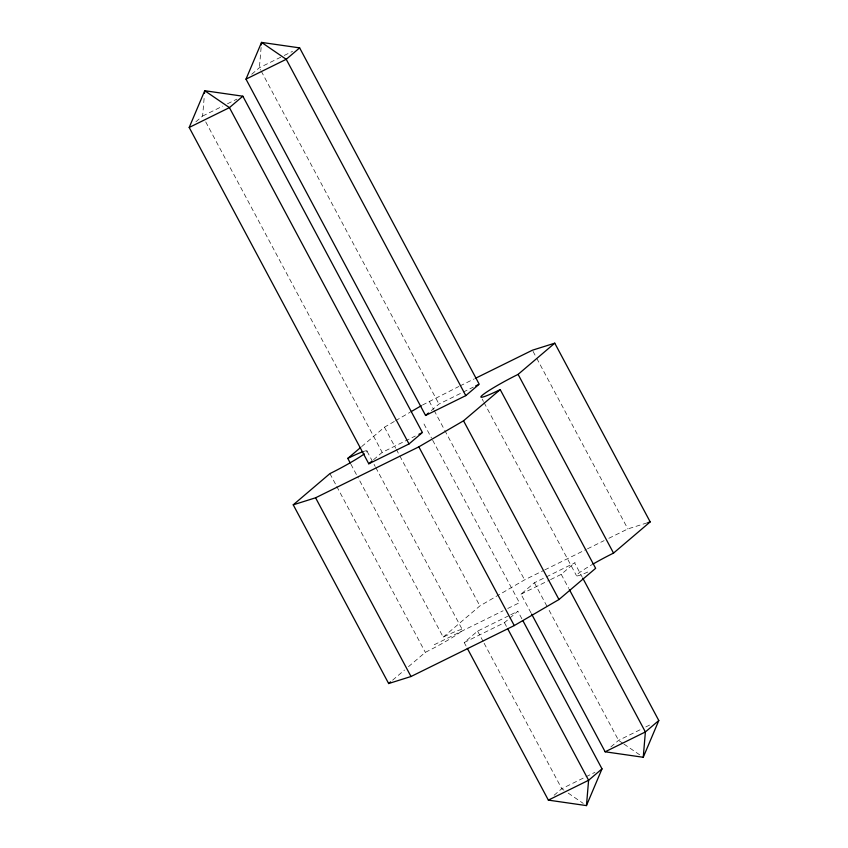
<?xml version="1.0" encoding="UTF-8"?>
<svg xmlns="http://www.w3.org/2000/svg" width="848" height="848" viewBox="0 0 848 848"><rect width="100%" height="100%" fill="white"/><g stroke="black" fill="none" stroke-linecap="round" stroke-linejoin="round"><path stroke-width="0.64" stroke-dasharray="4.24 3.18" d="M195.909 121.762L202.619 116.049L204.22 97.064M261.12 47.467L259.403 67.723L260.654 70.055M251.739 74.253L259.403 67.723L283.073 56.053M361.661 446.599L384.462 427.201L394.521 421.339M373.576 459.722L382.194 452.376L415.329 436.031M431.325 410.58L438.988 404.051L473.301 387.123M392.624 680.17L404.517 670.047M408.482 666.676L425.325 652.345A32.023 2.682 -28.1 0 0 461.089 631.495A32.023 2.682 -28.1 0 0 443.218 637.124L357.771 477.095M443.218 637.124L479.883 605.917L524.594 579.862L543.579 570.492M466.082 646.017L464.206 642.519L477.625 631.103L509.574 615.341M530.975 612.86L521.001 594.183L534.41 582.767L574.647 562.924L582.12 576.926M464.206 642.519L504.443 622.665L517.852 611.249L522.22 619.422M550.585 579.587L561.228 574.34L575.114 562.521M554.115 795.233L561.779 788.704L594.914 772.358M610.899 746.897L618.574 740.378L641.056 729.291M395.634 420.682L410.167 412.213M422.452 405.047L458.832 386.508M284.25 55.47L292.539 51.378M202.619 116.049L222.727 106.127M227.465 103.795L236.931 99.121M460.019 385.914L474.265 378.897M544.766 569.909L586.307 549.409M587.494 548.826L604.105 540.632M608.853 538.289L627.849 528.919L647.713 522.675M521.001 594.183L549.398 580.18M434.271 644.734L503.097 610.772M507.761 608.472L519.421 602.716L432.109 439.19M510.75 614.758L517.852 611.249M645.784 726.948L650.522 724.616M622.867 743.314L618.574 740.378L548.126 608.451M623.937 744.056L642.18 756.533M563.92 790.177L561.779 788.704L483.858 642.773M568.213 793.113L583.233 803.395M533.042 351.369L536.159 357.209M536.784 358.375L627.849 528.919M482.183 399.079L483.424 401.411M484.049 402.577L576.354 575.453M561.228 574.34L568.711 588.342M261.279 71.232L438.988 404.051M534.41 582.767L547.501 607.285M429.162 401.146L433.529 409.319M434.155 410.485L444.129 429.173M444.755 430.349L524.594 579.862M424 424L431.484 438.013M504.443 622.665L506.934 627.34M384.462 427.201L395.687 448.221M396.313 449.387L479.883 605.917M205.735 121.889L382.194 452.376M477.625 631.103L483.233 641.607M367.067 451.263L375.176 466.442M375.802 467.619L462.499 629.979M350.913 464.238L357.146 475.919M329.904 473.619L336.137 485.3M336.762 486.476L425.325 652.345M587.791 572.029A32.023 2.682 -28.1 0 1 591.936 564.683M364.131 451.274A32.023 2.682 -28.1 0 1 365.668 452.779"/><path stroke-width="1.27" d="M204.538 93.259L204.75 90.725L242.846 96.206L422.431 432.533L409.012 443.949L368.785 463.792L189.199 127.465L204.75 90.725L229.426 107.622L409.012 443.949M261.332 44.933L261.544 42.4L299.641 47.88L479.215 384.208L465.806 395.624L425.569 415.467L245.994 79.14L261.544 42.4L286.221 59.296L465.806 395.624M467.322 648.349L548.359 800.12L586.456 805.6L588.597 780.277L507.56 628.506M531.601 614.037L605.154 751.794L643.25 757.275L645.381 731.951L569.337 589.519M586.456 805.6L602.006 768.86L522.845 620.588M643.25 757.275L658.801 720.535L582.746 578.103M242.846 96.206L229.426 107.622L189.199 127.465M299.641 47.88L286.221 59.296L245.994 79.14M592.89 564.132A32.023 2.682 -28.1 0 1 613.528 553.097L650.193 521.891L554.762 343.175L518.096 374.381A32.023 2.682 -28.1 0 0 482.332 395.221A32.023 2.682 -28.1 0 0 500.214 389.603L595.635 568.319L558.97 599.525L514.259 625.57L411.004 676.513L388.66 683.541L293.238 504.825L329.904 473.619A32.023 2.682 -28.1 0 0 364.269 453.881M350.288 463.072L347.786 458.397L360.676 447.437M368.785 463.792L371.657 461.354M425.569 415.467L428.452 413.018M293.238 504.825L315.583 497.797L418.838 446.854L463.538 420.799L500.214 389.603M388.66 683.541L390.642 681.856M602.006 768.86L588.597 780.277L548.359 800.12M658.801 720.535L645.381 731.951L605.154 751.794M411.28 411.566L421.339 405.704M475.452 378.303L532.417 350.203L554.762 343.175M475.664 385.957L478.039 384.791M418.88 434.282L421.244 433.116M647.713 522.675L650.193 521.891M518.096 374.381L613.528 553.097M463.538 420.799L558.97 599.525M418.838 446.854L514.259 625.57M315.583 497.797L411.004 676.513M347.786 458.397A32.023 2.682 -28.1 0 1 363.262 451.56"/></g></svg>
